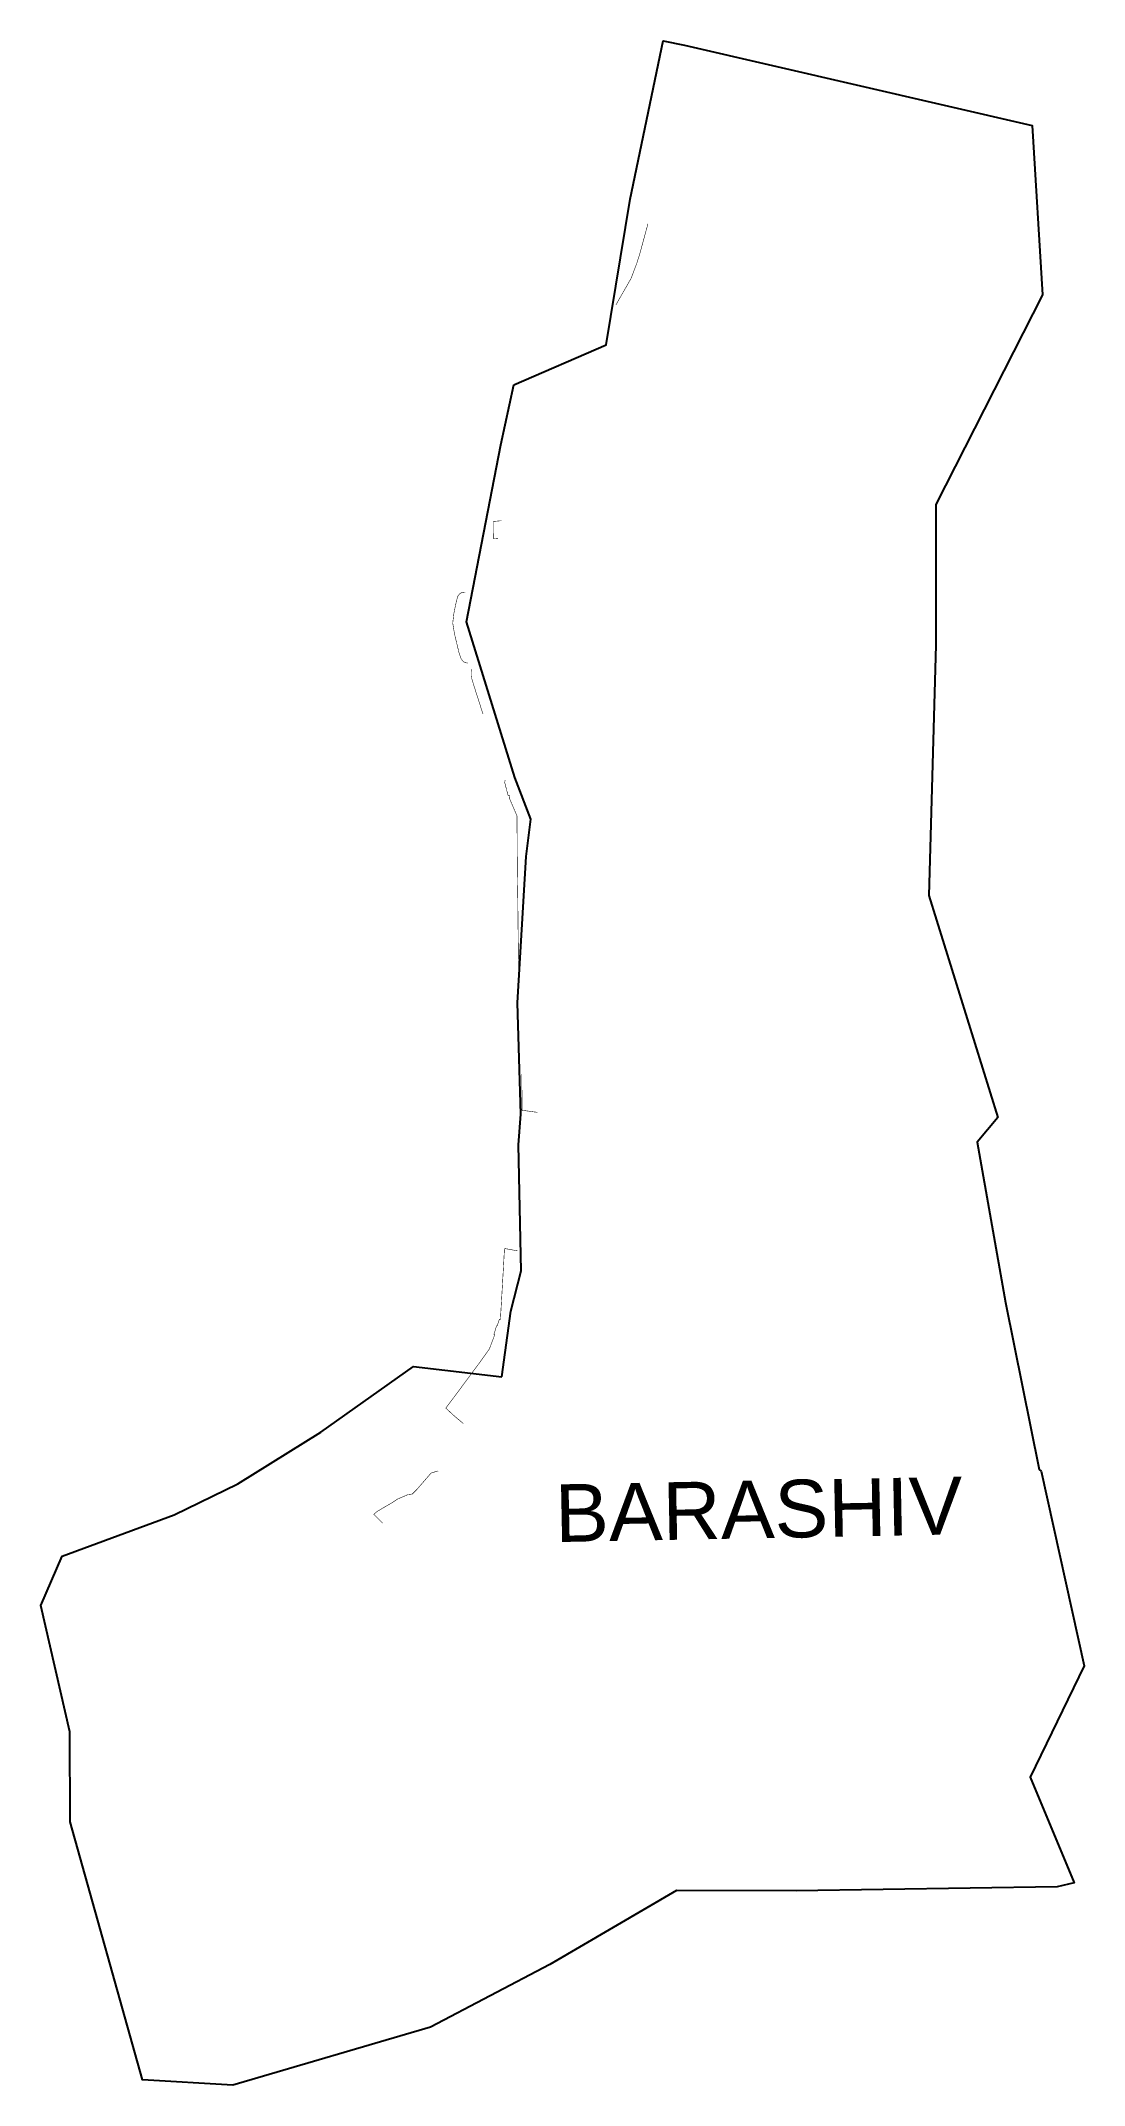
# Model space of a CAD drawing. Header units: metres. Extents: x 277596 to 279562, y 2042771 to 2046625.
import ezdxf

# ---------------------------------------------------------------- set-up
doc = ezdxf.new("R2010")
doc.units = ezdxf.units.M
for name, color, linetype in [('SEAWALL', 170, 'Continuous'), ('village', 3, 'Continuous'), ('VILLAGE NAME', 250, 'Continuous')]:
    doc.layers.add(name, color=color, linetype=linetype)
doc.styles.get("Standard").update_dxf_attribs({"font": 'simplex.shx'})

msp = doc.modelspace()

# ---------------------------------------------------------------- linework, layer by layer
at = {"layer": 'SEAWALL', "color": 30, "const_width": 1, "flags": 128}
for points in [[(278679.3, 2046127.6), (278707.9, 2046177.5), (278719.3, 2046208.1), (278724.6, 2046225.2), (278739.6, 2046280.3)], [(278463.1, 2045720.4), (278447.8, 2045719), (278448.1, 2045687.2), (278457, 2045686.5)], [(278395.6, 2045585.9), (278389.5, 2045585.2), (278385.1, 2045583.1), (278381.1, 2045577.8), (278378.3, 2045567.5), (278373.9, 2045546.1), (278371.7, 2045527.5), (278375, 2045507), (278383.6, 2045471.1), (278387, 2045461.2), (278390.2, 2045456.3), (278394.1, 2045453.1), (278399.6, 2045452.1)], [(278407.5, 2045440.1), (278406.3, 2045435.8), (278406.3, 2045428.3), (278408.6, 2045418.8), (278428.7, 2045355.8)], [(278470.5, 2045231.5), (278469.6, 2045227), (278476, 2045202.5), (278478.5, 2045202.8), (278479.2, 2045195.6), (278492.8, 2045163.7), (278493.2, 2045091.8), (278493.5, 2045054.5), (278494.2, 2045012.8), (278494.6, 2044974.6), (278495.2, 2044917.3), (278496, 2044852.6)], [(278501.9, 2044677), (278502.2, 2044608.9), (278531.3, 2044604.9)], [(278391.6, 2044018.2), (278375, 2044032.1), (278358.7, 2044047.2), (278420.6, 2044130.6), (278440.6, 2044158.5), (278450.8, 2044185.7), (278449.2, 2044186.4), (278454.3, 2044202), (278455.6, 2044203.2), (278459.5, 2044214.7), (278461.5, 2044214.4), (278464.7, 2044268.5), (278467.3, 2044313.5), (278469.2, 2044348.2), (278493.3, 2044343.9)], [(278344.1, 2043928.8), (278331, 2043924.9), (278304.2, 2043894), (278295.5, 2043885.3), (278287.7, 2043884.3), (278267.1, 2043875.5), (278259.1, 2043869.9), (278229.7, 2043852.7), (278222.9, 2043847.1), (278239.7, 2043830.3)]]:
    msp.add_lwpolyline(points, dxfattribs=at)
at = {"layer": 'village', "color": 3}
for points in [[(278464.3, 2044106.4, 0), (278481.3, 2044230.2, 0), (278500.7, 2044305.9, 0), (278495.4, 2044543.6, 0), (278500, 2044601.8, 0), (278494, 2044811.5, 0), (278510.3, 2045087.3, 0), (278518.9, 2045157.6, 0), (278488.7, 2045236, 0), (278397.9, 2045530, 0), (278462.1, 2045863.4, 0), (278486.8, 2045976.4, 0), (278661, 2046051.9, 0), (278706.3, 2046326.7, 0), (278768.4, 2046625.2, 0), (278808.5, 2046616.8, 0), (279463.4, 2046465.7, 0), (279483.2, 2046146.5, 0)], [(279483.2, 2046146.5, 0), (279281.9, 2045751, 0), (279282.4, 2045485.5, 0)], [(279282.4, 2045485.5, 0), (279268.7, 2045013.6, 0), (279399.2, 2044595, 0), (279360.2, 2044548.7, 0), (279413.4, 2044246.3, 0), (279476.7, 2043931.7, 0), (279480.9, 2043928.5, 0), (279561.5, 2043561.2, 0)], [(279561.5, 2043561.2, 0), (279460.1, 2043351.3, 0), (279542.6, 2043152.3, 0), (279510.7, 2043144.9, 0), (279018.9, 2043137, 0), (278793.4, 2043138, 0), (278554.4, 2042998.1, 0), (278329.9, 2042880.2, 0), (277957.1, 2042770.8, 0), (277787.1, 2042780.6, 0), (277650.7, 2043267.2, 0), (277650, 2043437.1, 0), (277595.6, 2043674.9, 0), (277635.8, 2043768, 0), (277846.5, 2043845.8, 0), (277966.9, 2043904.5, 0), (278122.8, 2044001.9, 0), (278297.7, 2044125.4, 0), (278464.3, 2044106.4, 0)]]:
    msp.add_polyline3d(points, dxfattribs=at)

# ---------------------------------------------------------------- texts
at = {"layer": 'VILLAGE NAME', "insert": (278563.3, 2043903.3), "char_height": 108.748, "attachment_point": 1, "rotation": 1.1028}
msp.add_mtext_dynamic_manual_height_columns('{\\fArial|b0|i0|c0|p34;BARASHIV}', width=726.929, gutter_width=543.7, heights=[0], dxfattribs=at)

doc.saveas('drawing.dxf')
